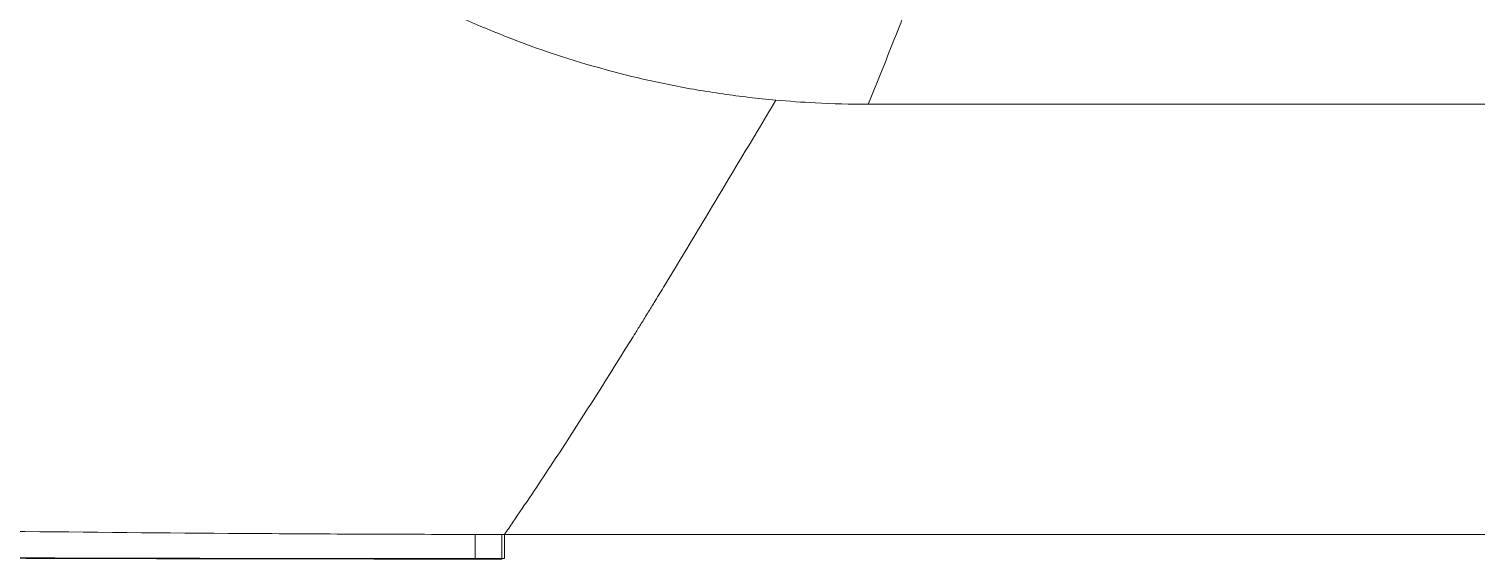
# Model space of a CAD drawing. Header units: inches. Extents: x 3778 to 56227, y -16914 to 35091.
# Drawn here: x 37793.2 to 37855.5, y 7974.3 to 7997.2 of the extents above; entities that cross this region are included whole.
import ezdxf

# ---------------------------------------------------------------- set-up
doc = ezdxf.new("R2010")
doc.units = ezdxf.units.IN
doc.header["$LTSCALE"] = 100
doc.header["$MEASUREMENT"] = 0
doc.layers.add('mark-B', color=2, linetype='Continuous', lineweight=20)
doc.layers.add('RC-LIGHT', color=7, linetype='Continuous')

# ---------------------------------------------------------------- blocks, each defined once
blk = doc.blocks.new('무풍1way 일반')
at = {"layer": 'mark-B'}
blk.add_line((529.79, -0.025), (529.79, -0.005), dxfattribs=at)
blk.add_line((529.79, -0.025), (529.79, -0.005), dxfattribs=at)
for centre, ratio, start_param, end_param in [((529.79, -2.334), 0.00022, 5.293977, 6.269274), ((529.79, -2.334), 0.00022, 5.293977, 6.269274), ((530.933, -2.334), 0.000557, 5.293552, 6.269203), ((530.933, -2.334), 0.000557, 5.293552, 6.269203)]:
    blk.add_ellipse(centre, major_axis=(0, 2.309), ratio=ratio, start_param=start_param, end_param=end_param, dxfattribs=at)
blk.add_open_spline([(529.672, -0.025), (529.711, -0.025), (529.75, -0.025), (529.79, -0.025)], degree=3, dxfattribs=at)
blk.add_open_spline([(529.672, -0.025), (529.711, -0.025), (529.75, -0.025), (529.79, -0.025)], degree=3, dxfattribs=at)
for points, knots in [([(529.672, -0.025), (529.672, -0.027), (529.672, -0.053), (529.672, -0.149), (529.672, -0.219), (529.672, -0.399), (529.672, -0.51), (529.672, -0.764), (529.672, -0.908), (529.672, -1.065)], [0, 0, 0, 0, 0.25, 0.25, 0.5, 0.5, 0.75, 0.75, 1, 1, 1, 1]), ([(529.672, -0.025), (529.672, -0.027), (529.672, -0.053), (529.672, -0.149), (529.672, -0.219), (529.672, -0.399), (529.672, -0.51), (529.672, -0.764), (529.672, -0.908), (529.672, -1.065)], [0, 0, 0, 0, 0.25, 0.25, 0.5, 0.5, 0.75, 0.75, 1, 1, 1, 1]), ([(529.79, -0.005), (529.886, -0.005), (529.982, -0.005), (530.175, -0.005), (530.271, -0.005), (530.464, -0.005), (530.56, -0.005), (530.748, -0.005), (530.841, -0.005), (530.933, -0.005)], [0, 0, 0, 0, 0.252502, 0.252502, 0.505003, 0.505003, 0.757505, 0.757505, 1, 1, 1, 1]), ([(529.79, -0.005), (529.886, -0.005), (529.982, -0.005), (530.175, -0.005), (530.271, -0.005), (530.464, -0.005), (530.56, -0.005), (530.748, -0.005), (530.841, -0.005), (530.933, -0.005)], [0, 0, 0, 0, 0.252502, 0.252502, 0.505003, 0.505003, 0.757505, 0.757505, 1, 1, 1, 1]), ([(529.79, -0.025), (529.886, -0.025), (529.982, -0.025), (530.175, -0.025), (530.271, -0.025), (530.556, -0.025), (530.745, -0.025), (530.933, -0.025)], [0, 0, 0, 0, 0.252502, 0.252502, 0.505004, 0.505004, 1, 1, 1, 1]), ([(529.79, -0.025), (529.886, -0.025), (529.982, -0.025), (530.175, -0.025), (530.271, -0.025), (530.556, -0.025), (530.745, -0.025), (530.933, -0.025)], [0, 0, 0, 0, 0.252502, 0.252502, 0.505004, 0.505004, 1, 1, 1, 1]), ([(530.933, -0.005), (537.592, -0.006), (544.251, -0.019), (554.239, -0.046), (557.569, -0.057), (561.314, -0.07), (561.73, -0.071), (562.563, -0.074), (563.811, -0.079), (565.06, -0.083), (566.308, -0.088), (566.724, -0.089), (567.557, -0.092), (568.805, -0.096), (570.054, -0.104), (570.885, -0.112)], [0, 0, 0, 0, 0.5, 0.5, 0.75, 0.75, 0.78125, 0.78125, 0.8125, 0.875, 0.875, 0.90625, 0.90625, 0.9375, 1, 1, 1, 1]), ([(530.933, -0.005), (537.592, -0.006), (544.251, -0.019), (554.239, -0.046), (557.569, -0.057), (561.314, -0.07), (561.73, -0.071), (562.563, -0.074), (563.811, -0.079), (565.06, -0.083), (566.308, -0.088), (566.724, -0.089), (567.557, -0.092), (568.805, -0.096), (570.054, -0.104), (570.885, -0.112)], [0, 0, 0, 0, 0.5, 0.5, 0.75, 0.75, 0.78125, 0.78125, 0.8125, 0.875, 0.875, 0.90625, 0.90625, 0.9375, 1, 1, 1, 1]), ([(530.933, -0.025), (531.766, -0.025), (532.598, -0.025), (534.263, -0.026), (535.095, -0.027), (537.592, -0.029), (539.257, -0.031), (544.251, -0.039), (547.581, -0.047), (554.239, -0.065), (557.569, -0.076), (561.73, -0.09), (562.562, -0.093), (564.227, -0.099), (565.059, -0.102), (566.308, -0.107), (566.724, -0.108), (567.556, -0.11), (567.973, -0.112), (568.597, -0.115), (568.805, -0.116), (569.221, -0.118), (569.429, -0.119), (570.053, -0.123), (570.469, -0.127), (570.885, -0.131)], [0, 0, 0, 0, 0.0625, 0.0625, 0.125, 0.125, 0.25, 0.25, 0.5, 0.5, 0.75, 0.75, 0.8125, 0.8125, 0.875, 0.875, 0.90625, 0.90625, 0.9375, 0.9375, 0.953125, 0.953125, 0.96875, 0.96875, 1, 1, 1, 1]), ([(530.933, -0.025), (531.766, -0.025), (532.598, -0.025), (534.263, -0.026), (535.095, -0.027), (537.592, -0.029), (539.257, -0.031), (544.251, -0.039), (547.581, -0.047), (554.239, -0.065), (557.569, -0.076), (561.73, -0.09), (562.562, -0.093), (564.227, -0.099), (565.059, -0.102), (566.308, -0.107), (566.724, -0.108), (567.556, -0.11), (567.973, -0.112), (568.597, -0.115), (568.805, -0.116), (569.221, -0.118), (569.429, -0.119), (570.053, -0.123), (570.469, -0.127), (570.885, -0.131)], [0, 0, 0, 0, 0.0625, 0.0625, 0.125, 0.125, 0.25, 0.25, 0.5, 0.5, 0.75, 0.75, 0.8125, 0.8125, 0.875, 0.875, 0.90625, 0.90625, 0.9375, 0.9375, 0.953125, 0.953125, 0.96875, 0.96875, 1, 1, 1, 1]), ([(529.672, -1.065), (528.292, -1.065), (526.913, -1.065), (524.154, -1.064), (522.775, -1.064), (518.637, -1.064), (510.361, -1.063), (491.05, -1.061), (474.498, -1.06), (441.393, -1.057), (375.184, -1.053), (308.975, -1.051), (176.557, -1.05), (88.279, -1.051), (0, -1.053)], [0, 0, 0, 0, 0.007813, 0.007813, 0.015625, 0.015625, 0.03125, 0.0625, 0.125, 0.125, 0.25, 0.5, 0.5, 1, 1, 1, 1]), ([(529.672, -1.065), (528.292, -1.065), (526.913, -1.065), (524.154, -1.064), (522.775, -1.064), (518.637, -1.064), (510.361, -1.063), (491.05, -1.061), (474.498, -1.06), (441.393, -1.057), (375.184, -1.053), (308.975, -1.051), (176.557, -1.05), (88.279, -1.051), (0, -1.053)], [0, 0, 0, 0, 0.007812, 0.007812, 0.015625, 0.015625, 0.03125, 0.0625, 0.125, 0.125, 0.25, 0.5, 0.5, 1, 1, 1, 1]), ([(529.672, -1.065), (529.551, -1.24), (528.89, -2.203), (527.685, -3.997), (526.059, -6.503), (524.843, -8.434), (524.084, -9.655), (523.814, -10.091), (523.629, -10.392), (523.444, -10.693), (523.175, -11.132), (522.418, -12.369), (521.208, -14.367), (519.599, -17.058), (518.526, -18.863), (517.989, -19.768)], [0, 0, 0, 0, 0.030772, 0.169233, 0.307695, 0.446156, 0.480771, 0.502405, 0.515386, 0.528367, 0.550001, 0.584617, 0.723078, 0.861539, 1, 1, 1, 1]), ([(529.672, -1.065), (529.551, -1.24), (528.89, -2.203), (527.685, -3.997), (526.059, -6.503), (524.843, -8.434), (524.084, -9.655), (523.814, -10.091), (523.629, -10.392), (523.444, -10.693), (523.175, -11.132), (522.418, -12.369), (521.208, -14.367), (519.599, -17.058), (518.526, -18.863), (517.989, -19.768)], [0, 0, 0, 0, 0.030772, 0.169233, 0.307695, 0.446156, 0.480771, 0.502405, 0.515386, 0.528367, 0.550001, 0.584617, 0.723078, 0.861539, 1, 1, 1, 1]), ([(529.79, -1.065), (529.751, -1.065), (529.711, -1.065), (529.672, -1.065), (529.672, -1.065), (529.672, -1.065)], [0, 0, 0, 0, 0.999638, 0.999638, 1, 1, 1, 1]), ([(529.79, -1.065), (529.751, -1.065), (529.711, -1.065), (529.672, -1.065), (529.672, -1.065), (529.672, -1.065)], [0, 0, 0, 0, 0.999638, 0.999638, 1, 1, 1, 1]), ([(530.934, -1.066), (530.934, -1.066), (530.933, -1.066), (530.837, -1.066), (530.74, -1.066), (530.548, -1.066), (530.451, -1.066), (530.167, -1.066), (529.978, -1.065), (529.79, -1.065)], [0, 0, 0, 0, 0.001105, 0.001105, 0.25375, 0.25375, 0.506378, 0.506378, 1, 1, 1, 1]), ([(530.934, -1.066), (530.934, -1.066), (530.933, -1.066), (530.837, -1.066), (530.74, -1.066), (530.548, -1.066), (530.451, -1.066), (530.167, -1.066), (529.978, -1.065), (529.79, -1.065)], [0, 0, 0, 0, 0.001105, 0.001105, 0.25375, 0.25375, 0.506378, 0.506378, 1, 1, 1, 1]), ([(570.94, -1.501), (570.732, -1.493), (570.523, -1.484), (570.107, -1.468), (569.899, -1.459), (569.586, -1.447), (569.43, -1.441), (569.274, -1.434), (569.17, -1.43), (569.118, -1.428), (568.962, -1.423), (568.857, -1.42), (568.701, -1.417), (568.623, -1.416), (568.545, -1.415), (568.493, -1.415), (568.467, -1.414), (568.337, -1.413), (568.232, -1.411), (568.024, -1.409), (567.711, -1.404), (567.399, -1.4), (566.774, -1.392), (566.357, -1.387), (565.107, -1.37), (564.274, -1.36), (562.607, -1.338), (561.773, -1.327), (559.273, -1.295), (557.606, -1.274), (554.272, -1.234), (552.605, -1.214), (547.604, -1.161), (544.27, -1.13), (539.269, -1.096), (537.602, -1.087), (535.102, -1.076), (534.268, -1.073), (532.601, -1.069), (531.768, -1.067), (530.934, -1.066)], [0, 0, 0, 0, 0.015625, 0.015625, 0.03125, 0.03125, 0.039063, 0.042969, 0.042969, 0.046875, 0.046875, 0.054688, 0.054688, 0.058594, 0.060547, 0.060547, 0.0625, 0.0625, 0.070313, 0.070313, 0.078125, 0.09375, 0.09375, 0.125, 0.125, 0.1875, 0.1875, 0.25, 0.25, 0.375, 0.375, 0.5, 0.5, 0.75, 0.75, 0.875, 0.875, 0.9375, 0.9375, 1, 1, 1, 1]), ([(570.94, -1.501), (570.732, -1.493), (570.523, -1.484), (570.107, -1.468), (569.899, -1.459), (569.586, -1.447), (569.43, -1.441), (569.274, -1.434), (569.17, -1.43), (569.118, -1.428), (568.962, -1.423), (568.857, -1.42), (568.701, -1.417), (568.623, -1.416), (568.545, -1.415), (568.493, -1.415), (568.467, -1.414), (568.337, -1.413), (568.232, -1.411), (568.024, -1.409), (567.711, -1.404), (567.399, -1.4), (566.774, -1.392), (566.357, -1.387), (565.107, -1.37), (564.274, -1.36), (562.607, -1.338), (561.773, -1.327), (559.273, -1.295), (557.606, -1.274), (554.272, -1.234), (552.605, -1.214), (547.604, -1.161), (544.27, -1.13), (539.269, -1.096), (537.602, -1.087), (535.102, -1.076), (534.268, -1.073), (532.601, -1.069), (531.768, -1.067), (530.934, -1.066)], [0, 0, 0, 0, 0.015625, 0.015625, 0.03125, 0.03125, 0.039062, 0.042969, 0.042969, 0.046875, 0.046875, 0.054687, 0.054687, 0.058594, 0.060547, 0.060547, 0.0625, 0.0625, 0.070312, 0.070312, 0.078125, 0.09375, 0.09375, 0.125, 0.125, 0.1875, 0.1875, 0.25, 0.25, 0.375, 0.375, 0.5, 0.5, 0.75, 0.75, 0.875, 0.875, 0.9375, 0.9375, 1, 1, 1, 1]), ([(514.006, -19.591), (492.589, -19.592), (449.755, -19.591), (385.504, -19.591), (321.254, -19.591), (192.752, -19.591), (85.668, -19.591), (0, -19.591)], [0, 0, 0, 0, 0.125, 0.25, 0.375, 0.5, 1, 1, 1, 1]), ([(514.006, -19.591), (492.589, -19.592), (449.755, -19.591), (385.504, -19.591), (321.254, -19.591), (192.752, -19.591), (85.668, -19.591), (0, -19.591)], [0, 0, 0, 0, 0.125, 0.25, 0.375, 0.5, 1, 1, 1, 1]), ([(514.006, -19.591), (513.549, -20.71), (513.044, -21.971), (512.541, -23.242), (512.49, -23.371)], [0, 0, 0, 0, 0.898533, 1, 1, 1, 1]), ([(514.006, -19.591), (513.549, -20.71), (513.044, -21.971), (512.541, -23.242), (512.49, -23.371)], [0, 0, 0, 0, 0.898533, 1, 1, 1, 1]), ([(517.989, -19.768), (517.424, -19.718), (516.097, -19.625), (514.767, -19.591), (514.006, -19.591)], [0, 0, 0, 0, 0.427232, 1, 1, 1, 1]), ([(517.989, -19.768), (517.424, -19.718), (516.097, -19.625), (514.767, -19.591), (514.006, -19.591)], [0, 0, 0, 0, 0.427232, 1, 1, 1, 1]), ([(552.177, -43.727), (551.89, -43.11), (550.912, -41.135), (549.389, -38.588), (547.837, -36.421), (546.899, -35.222), (546.172, -34.341), (545.422, -33.48), (544.391, -32.36), (543.045, -31.015), (541.343, -29.492), (539.561, -28.064), (537.704, -26.736), (535.135, -25.102), (530.414, -22.619), (525.327, -20.934), (520.835, -20.098), (519.133, -19.877), (518.182, -19.786), (517.989, -19.768)], [0, 0, 0, 0, 0.046668, 0.15112, 0.203345, 0.229458, 0.255571, 0.281684, 0.307796, 0.360022, 0.412248, 0.464473, 0.516699, 0.568925, 0.673376, 0.882279, 0.934504, 0.98673, 1, 1, 1, 1]), ([(552.177, -43.727), (551.89, -43.11), (550.912, -41.135), (549.389, -38.588), (547.837, -36.421), (546.899, -35.222), (546.172, -34.341), (545.422, -33.48), (544.391, -32.36), (543.045, -31.015), (541.343, -29.492), (539.561, -28.064), (537.704, -26.736), (535.135, -25.102), (530.414, -22.619), (525.327, -20.934), (520.835, -20.098), (519.133, -19.877), (518.182, -19.786), (517.989, -19.768)], [0, 0, 0, 0, 0.046668, 0.15112, 0.203345, 0.229458, 0.255571, 0.281684, 0.307796, 0.360022, 0.412248, 0.464473, 0.516699, 0.568925, 0.673376, 0.882279, 0.934504, 0.98673, 1, 1, 1, 1])]:
    blk.add_open_spline(points, degree=3, knots=knots, dxfattribs=at)

msp = doc.modelspace()

# ---------------------------------------------------------------- block references
at = {"layer": 'RC-LIGHT', "color": 8, "rotation": 180}
msp.add_blockref('무풍1way 일반', (38343.307, 7974.318), dxfattribs=at)

doc.saveas('drawing.dxf')
